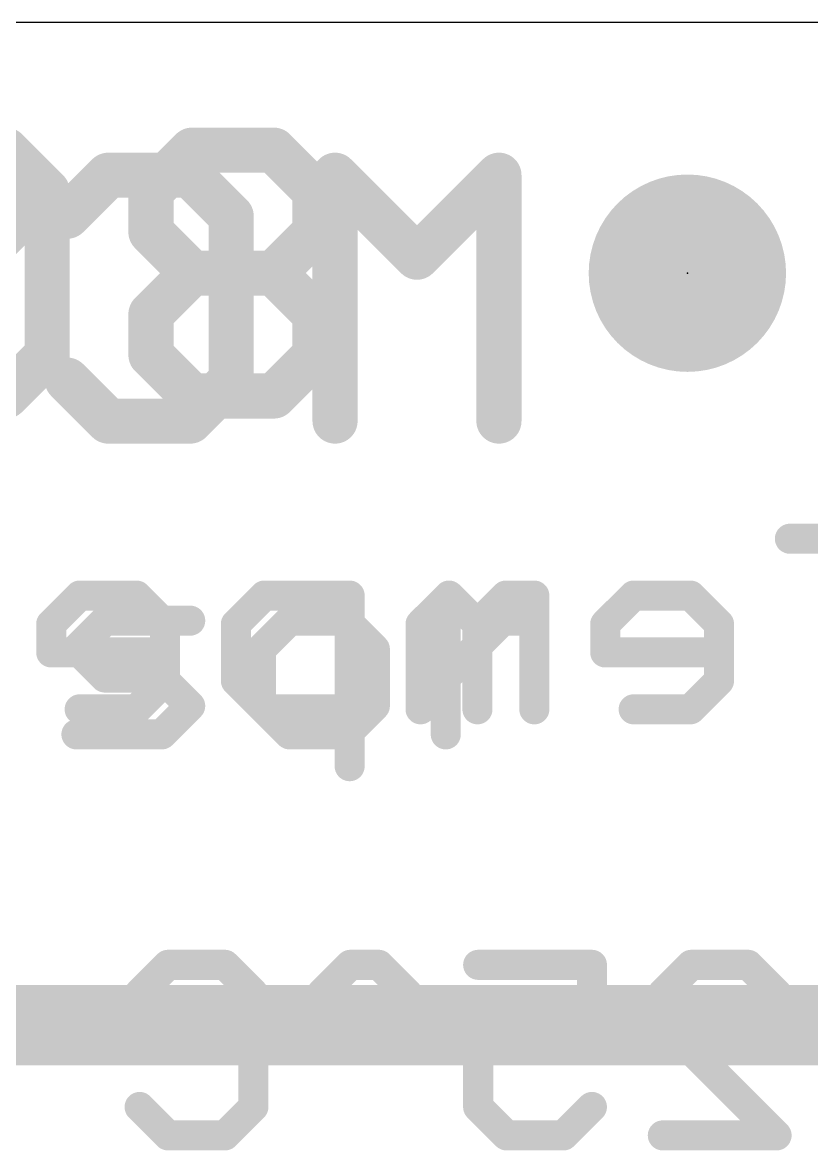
# Model space of a CAD drawing. Extents: x 0 to 25.4, y 0 to 17.8.
# Drawn here: x 16.19 to 20.19, y 12.06 to 17.78 of the extents above; entities that cross this region are included whole.
import ezdxf

# ---------------------------------------------------------------- set-up
doc = ezdxf.new("R2010")
doc.units = 0
for name, color, linetype in [('1', 12, 'CONTINUOUS'), ('20', 53, 'CONTINUOUS'), ('21', 40, 'CONTINUOUS'), ('22', 6, 'CONTINUOUS'), ('23', 40, 'CONTINUOUS')]:
    doc.layers.add(name, color=color, linetype=linetype)

# ---------------------------------------------------------------- blocks, each defined once
blk = doc.blocks.new('PIE')
at = {"const_width": 0.5}
blk.add_lwpolyline([(0, -0.25, 1), (0, 0.25, 1), (0, -0.25)], format="xyb", dxfattribs=at)

msp = doc.modelspace()

# ---------------------------------------------------------------- linework, layer by layer
at = {"layer": '1', "const_width": 0.4064}
msp.add_lwpolyline([(12.573, 12.7), (23.109, 12.7)], dxfattribs=at)
at = {"layer": '20'}
msp.add_line((22.86, 17.78), (2.54, 17.78), dxfattribs=at)
at = {"layer": '21'}
for points, const_width in [([(15.6917, 17.1334), (16.1069, 17.1334)], 0.2286), ([(16.1069, 17.1334), (16.3145, 16.9258)], 0.2286), ([(16.8406, 16.9258), (17.0482, 17.1334)], 0.2286), ([(17.0482, 17.1334), (17.4634, 17.1334)], 0.2286), ([(17.4634, 17.1334), (17.671, 16.9258)], 0.2286), ([(15.4841, 16.0953), (16.3145, 16.9258)], 0.2286), ([(16.3145, 16.9258), (16.3145, 16.0953)], 0.2286), ([(16.8406, 16.7181), (16.8406, 16.9258)], 0.2286), ([(17.671, 16.9258), (17.671, 16.7181)], 0.2286), ([(17.0482, 16.5105), (16.8406, 16.7181)], 0.2286), ([(17.671, 16.7181), (17.4634, 16.5105)], 0.2286), ([(16.8406, 16.3029), (17.0482, 16.5105)], 0.2286), ([(17.0482, 16.5105), (17.4634, 16.5105)], 0.2286), ([(17.4634, 16.5105), (17.671, 16.3029)], 0.2286), ([(16.8406, 16.0953), (16.8406, 16.3029)], 0.2286), ([(17.671, 16.3029), (17.671, 16.0953)], 0.2286), ([(16.3145, 16.0953), (16.1069, 15.8877)], 0.2286), ([(17.0482, 15.8877), (16.8406, 16.0953)], 0.2286), ([(17.671, 16.0953), (17.4634, 15.8877)], 0.2286), ([(16.1069, 15.8877), (15.6917, 15.8877)], 0.2286), ([(17.4634, 15.8877), (17.0482, 15.8877)], 0.2286), ([(16.463, 14.6054), (16.607, 14.7494)], 0.1524), ([(16.607, 14.7494), (17.0392, 14.7494)], 0.1524), ([(17.5425, 14.7494), (17.3985, 14.6054)], 0.1524), ([(17.8306, 14.7494), (17.5425, 14.7494)], 0.1524), ([(17.9747, 14.6054), (17.8306, 14.7494)], 0.1524), ([(18.334, 14.1732), (18.334, 14.7494)], 0.1524), ([(18.334, 14.4613), (18.6221, 14.7494)], 0.1524), ([(18.6221, 14.7494), (18.7662, 14.7494)], 0.1524), ([(16.607, 14.4613), (16.463, 14.6054)], 0.1524), ([(17.3985, 14.6054), (17.3985, 14.3173)], 0.1524), ([(17.9747, 14.3173), (17.9747, 14.6054)], 0.1524), ([(16.8951, 14.4613), (16.607, 14.4613)], 0.1524), ([(17.0392, 14.3173), (16.8951, 14.4613)], 0.1524), ([(16.8951, 14.1732), (17.0392, 14.3173)], 0.1524), ([(17.3985, 14.3173), (17.5425, 14.1732)], 0.1524), ([(17.8306, 14.1732), (17.9747, 14.3173)], 0.1524), ([(16.463, 14.1732), (16.8951, 14.1732)], 0.1524), ([(17.5425, 14.1732), (17.8306, 14.1732)], 0.1524)]:
    msp.add_lwpolyline(points, dxfattribs=dict(at, const_width=const_width))
for points, const_width in [([(16.1473, 17.1738, 1), (16.0665, 17.093)], 0.1143), ([(16.1069, 17.0762, 1), (16.1069, 17.1905)], 0.1143), ([(17.0482, 17.1905, 1), (17.0482, 17.0762)], 0.1143), ([(17.0886, 17.093, 1), (17.0078, 17.1738)], 0.1143), ([(17.5038, 17.1738, 1), (17.423, 17.093)], 0.1143), ([(17.4634, 17.0762, 1), (17.4634, 17.1905)], 0.1143), ([(16.3716, 16.9258, 1), (16.2573, 16.9258)], 0.1143), ([(16.3549, 16.8853, 1), (16.2741, 16.9662)], 0.1143), ([(16.8977, 16.9258, 1), (16.7834, 16.9258)], 0.1143), ([(17.7281, 16.9258, 1), (17.6138, 16.9258)], 0.1143), ([(16.2741, 16.8853, 1), (16.3549, 16.9662)], 0.1143), ([(16.8001, 16.9662, 1), (16.881, 16.8853)], 0.1143), ([(17.6306, 16.8853, 1), (17.7114, 16.9662)], 0.1143), ([(16.881, 16.7586, 1), (16.8001, 16.6777)], 0.1143), ([(17.7114, 16.6777, 1), (17.6306, 16.7586)], 0.1143), ([(16.7834, 16.7181, 1), (16.8977, 16.7181)], 0.1143), ([(17.6138, 16.7181, 1), (17.7281, 16.7181)], 0.1143), ([(17.0482, 16.5677, 1), (17.0482, 16.4534)], 0.1143), ([(17.0886, 16.4701, 1), (17.0078, 16.5509)], 0.1143), ([(17.0078, 16.4701, 1), (17.0886, 16.5509)], 0.1143), ([(17.5038, 16.5509, 1), (17.423, 16.4701)], 0.1143), ([(17.423, 16.5509, 1), (17.5038, 16.4701)], 0.1143), ([(17.4634, 16.4534, 1), (17.4634, 16.5677)], 0.1143), ([(16.8977, 16.3029, 1), (16.7834, 16.3029)], 0.1143), ([(17.7281, 16.3029, 1), (17.6138, 16.3029)], 0.1143), ([(16.8001, 16.3433, 1), (16.881, 16.2625)], 0.1143), ([(17.6306, 16.2625, 1), (17.7114, 16.3433)], 0.1143), ([(16.3549, 16.0549, 1), (16.2741, 16.1357)], 0.1143), ([(16.881, 16.1357, 1), (16.8001, 16.0549)], 0.1143), ([(17.7114, 16.0549, 1), (17.6306, 16.1357)], 0.1143), ([(16.2573, 16.0953, 1), (16.3716, 16.0953)], 0.1143), ([(16.7834, 16.0953, 1), (16.8977, 16.0953)], 0.1143), ([(17.6138, 16.0953, 1), (17.7281, 16.0953)], 0.1143), ([(16.1069, 15.8306, 1), (16.1069, 15.9449)], 0.1143), ([(17.0482, 15.9449, 1), (17.0482, 15.8306)], 0.1143), ([(17.4634, 15.8306, 1), (17.4634, 15.9449)], 0.1143), ([(16.0665, 15.9281, 1), (16.1473, 15.8473)], 0.1143), ([(17.0078, 15.8473, 1), (17.0886, 15.9281)], 0.1143), ([(17.423, 15.9281, 1), (17.5038, 15.8473)], 0.1143), ([(16.607, 14.7875, 1), (16.607, 14.7113)], 0.0762), ([(16.634, 14.7225, 1), (16.5801, 14.7764)], 0.0762), ([(17.0392, 14.7113, 1), (17.0392, 14.7875)], 0.0762), ([(17.5425, 14.7875, 1), (17.5425, 14.7113)], 0.0762), ([(17.5695, 14.7225, 1), (17.5156, 14.7764)], 0.0762), ([(17.8576, 14.7764, 1), (17.8037, 14.7225)], 0.0762), ([(17.8306, 14.7113, 1), (17.8306, 14.7875)], 0.0762), ([(18.3721, 14.7494, 1), (18.2959, 14.7494)], 0.0762), ([(18.6221, 14.7875, 1), (18.6221, 14.7113)], 0.0762), ([(18.649, 14.7225, 1), (18.5952, 14.7764)], 0.0762), ([(18.7662, 14.7113, 1), (18.7662, 14.7875)], 0.0762), ([(16.4899, 14.6323, 1), (16.436, 14.5784)], 0.0762), ([(16.436, 14.6323, 1), (16.4899, 14.5784)], 0.0762), ([(17.3715, 14.6323, 1), (17.4254, 14.5784)], 0.0762), ([(17.4366, 14.6054, 1), (17.3604, 14.6054)], 0.0762), ([(18.0128, 14.6054, 1), (17.9366, 14.6054)], 0.0762), ([(17.9478, 14.5784, 1), (18.0016, 14.6323)], 0.0762), ([(16.607, 14.4994, 1), (16.607, 14.4232)], 0.0762), ([(16.5801, 14.4344, 1), (16.634, 14.4883)], 0.0762), ([(16.9221, 14.4883, 1), (16.8682, 14.4344)], 0.0762), ([(16.8951, 14.4232, 1), (16.8951, 14.4994)], 0.0762), ([(18.307, 14.4883, 1), (18.3609, 14.4344)], 0.0762), ([(17.0661, 14.2903, 1), (17.0122, 14.3442)], 0.0762), ([(17.0122, 14.2903, 1), (17.0661, 14.3442)], 0.0762), ([(17.4254, 14.3442, 1), (17.3715, 14.2903)], 0.0762), ([(17.3604, 14.3173, 1), (17.4366, 14.3173)], 0.0762), ([(17.9366, 14.3173, 1), (18.0128, 14.3173)], 0.0762), ([(18.0016, 14.2903, 1), (17.9478, 14.3442)], 0.0762), ([(16.463, 14.2113, 1), (16.463, 14.1351)], 0.0762), ([(16.8682, 14.2001, 1), (16.9221, 14.1463)], 0.0762), ([(16.8951, 14.1351, 1), (16.8951, 14.2113)], 0.0762), ([(17.5425, 14.2113, 1), (17.5425, 14.1351)], 0.0762), ([(17.5156, 14.1463, 1), (17.5695, 14.2001)], 0.0762), ([(17.8037, 14.2001, 1), (17.8576, 14.1463)], 0.0762), ([(17.8306, 14.1351, 1), (17.8306, 14.2113)], 0.0762), ([(18.2959, 14.1732, 1), (18.3721, 14.1732)], 0.0762)]:
    msp.add_lwpolyline(points, format="xyb", dxfattribs=dict(at, const_width=const_width))
at = {"layer": '22'}
for points, const_width in [([(16.4165, 16.7988), (16.6241, 17.0064)], 0.2286), ([(16.6241, 17.0064), (17.0393, 17.0064)], 0.2286), ([(17.0393, 17.0064), (17.247, 16.7988)], 0.2286), ([(18.1882, 16.5911), (17.773, 17.0064)], 0.2286), ([(17.773, 17.0064), (17.773, 15.7607)], 0.2286), ([(18.6035, 17.0064), (18.1882, 16.5911)], 0.2286), ([(18.6035, 15.7607), (18.6035, 17.0064)], 0.2286), ([(17.247, 16.7988), (17.247, 15.9683)], 0.2286), ([(16.6241, 15.7607), (16.4165, 15.9683)], 0.2286), ([(17.247, 15.9683), (17.0393, 15.7607)], 0.2286), ([(17.0393, 15.7607), (16.6241, 15.7607)], 0.2286), ([(20.6537, 15.1645), (20.0775, 15.1645)], 0.1524), ([(16.4794, 14.8764), (16.3354, 14.7324)], 0.1524), ([(16.7675, 14.8764), (16.4794, 14.8764)], 0.1524), ([(16.9116, 14.7324), (16.7675, 14.8764)], 0.1524), ([(17.415, 14.8764), (17.2709, 14.7324)], 0.1524), ([(17.8471, 14.8764), (17.415, 14.8764)], 0.1524), ([(17.8471, 14.0121), (17.8471, 14.8764)], 0.1524), ([(18.3505, 14.8764), (18.2064, 14.7324)], 0.1524), ([(18.4945, 14.7324), (18.3505, 14.8764)], 0.1524), ([(18.6386, 14.8764), (18.4945, 14.7324)], 0.1524), ([(18.7826, 14.8764), (18.6386, 14.8764)], 0.1524), ([(18.7826, 14.3002), (18.7826, 14.8764)], 0.1524), ([(19.286, 14.8764), (19.1419, 14.7324)], 0.1524), ([(19.5741, 14.8764), (19.286, 14.8764)], 0.1524), ([(19.7182, 14.7324), (19.5741, 14.8764)], 0.1524), ([(16.3354, 14.7324), (16.3354, 14.5883)], 0.1524), ([(16.9116, 14.4443), (16.9116, 14.7324)], 0.1524), ([(17.2709, 14.7324), (17.2709, 14.4443)], 0.1524), ([(18.2064, 14.7324), (18.2064, 14.3002)], 0.1524), ([(18.4945, 14.7324), (18.4945, 14.3002)], 0.1524), ([(19.1419, 14.7324), (19.1419, 14.5883)], 0.1524), ([(19.7182, 14.4443), (19.7182, 14.7324)], 0.1524), ([(16.3354, 14.5883), (16.9116, 14.5883)], 0.1524), ([(19.1419, 14.5883), (19.7182, 14.5883)], 0.1524), ([(16.7675, 14.3002), (16.9116, 14.4443)], 0.1524), ([(17.2709, 14.4443), (17.415, 14.3002)], 0.1524), ([(19.5741, 14.3002), (19.7182, 14.4443)], 0.1524), ([(16.4794, 14.3002), (16.7675, 14.3002)], 0.1524), ([(17.415, 14.3002), (17.8471, 14.3002)], 0.1524), ([(19.286, 14.3002), (19.5741, 14.3002)], 0.1524), ([(16.783, 12.8615), (16.9271, 13.0055)], 0.1524), ([(16.9271, 13.0055), (17.2152, 13.0055)], 0.1524), ([(17.2152, 13.0055), (17.3592, 12.8615)], 0.1524), ([(17.8507, 13.0055), (17.7067, 12.8615)], 0.1524), ([(17.9948, 13.0055), (17.8507, 13.0055)], 0.1524), ([(18.1388, 12.8615), (17.9948, 13.0055)], 0.1524), ([(18.4981, 13.0055), (19.0744, 13.0055)], 0.1524), ([(19.0744, 13.0055), (19.0744, 12.5734)], 0.1524), ([(19.4337, 12.8615), (19.5777, 13.0055)], 0.1524), ([(19.5777, 13.0055), (19.8658, 13.0055)], 0.1524), ([(19.8658, 13.0055), (20.0099, 12.8615)], 0.1524), ([(17.3592, 12.8615), (17.3592, 12.2853)], 0.1524), ([(17.7067, 12.8615), (17.7067, 12.7174)], 0.1524), ([(18.1388, 12.7174), (18.1388, 12.8615)], 0.1524), ([(19.4337, 12.7174), (19.4337, 12.8615)], 0.1524), ([(17.7067, 12.7174), (17.8507, 12.5734)], 0.1524), ([(17.9948, 12.5734), (18.1388, 12.7174)], 0.1524), ([(18.6422, 12.7174), (18.4981, 12.5734)], 0.1524), ([(18.7862, 12.7174), (18.6422, 12.7174)], 0.1524), ([(19.0744, 12.5734), (18.7862, 12.7174)], 0.1524), ([(20.0099, 12.1412), (19.4337, 12.7174)], 0.1524), ([(17.8507, 12.5734), (17.9948, 12.5734)], 0.1524), ([(18.4981, 12.5734), (18.4981, 12.2853)], 0.1524), ([(16.9271, 12.1412), (16.783, 12.2853)], 0.1524), ([(17.3592, 12.2853), (17.2152, 12.1412)], 0.1524), ([(18.4981, 12.2853), (18.6422, 12.1412)], 0.1524), ([(18.9303, 12.1412), (19.0744, 12.2853)], 0.1524), ([(17.2152, 12.1412), (16.9271, 12.1412)], 0.1524), ([(18.6422, 12.1412), (18.9303, 12.1412)], 0.1524), ([(19.4337, 12.1412), (20.0099, 12.1412)], 0.1524)]:
    msp.add_lwpolyline(points, dxfattribs=dict(at, const_width=const_width))
for points, const_width in [([(16.6241, 17.0635, 1), (16.6241, 16.9492)], 0.1143), ([(16.6645, 16.966, 1), (16.5837, 17.0468)], 0.1143), ([(17.0798, 17.0468, 1), (16.9989, 16.966)], 0.1143), ([(17.0393, 16.9492, 1), (17.0393, 17.0635)], 0.1143), ([(17.8134, 17.0468, 1), (17.7326, 16.966)], 0.1143), ([(17.8302, 17.0064, 1), (17.7159, 17.0064)], 0.1143), ([(18.6606, 17.0064, 1), (18.5463, 17.0064)], 0.1143), ([(18.6439, 16.966, 1), (18.563, 17.0468)], 0.1143), ([(16.3761, 16.8392, 1), (16.4569, 16.7583)], 0.1143), ([(17.3041, 16.7988, 1), (17.1898, 16.7988)], 0.1143), ([(17.2065, 16.7583, 1), (17.2874, 16.8392)], 0.1143), ([(18.1478, 16.6316, 1), (18.2287, 16.5507)], 0.1143), ([(18.1478, 16.5507, 1), (18.2287, 16.6316)], 0.1143), ([(16.4569, 16.0087, 1), (16.3761, 15.9279)], 0.1143), ([(17.2874, 15.9279, 1), (17.2065, 16.0087)], 0.1143), ([(17.1898, 15.9683, 1), (17.3041, 15.9683)], 0.1143), ([(16.6241, 15.8178, 1), (16.6241, 15.7035)], 0.1143), ([(16.5837, 15.7203, 1), (16.6645, 15.8011)], 0.1143), ([(16.9989, 15.8011, 1), (17.0798, 15.7203)], 0.1143), ([(17.0393, 15.7035, 1), (17.0393, 15.8178)], 0.1143), ([(17.7159, 15.7607, 1), (17.8302, 15.7607)], 0.1143), ([(18.5463, 15.7607, 1), (18.6606, 15.7607)], 0.1143), ([(20.0775, 15.2026, 1), (20.0775, 15.1264)], 0.0762), ([(16.4794, 14.9145, 1), (16.4794, 14.8383)], 0.0762), ([(16.5064, 14.8495, 1), (16.4525, 14.9034)], 0.0762), ([(16.7945, 14.9034, 1), (16.7406, 14.8495)], 0.0762), ([(16.7675, 14.8383, 1), (16.7675, 14.9145)], 0.0762), ([(17.415, 14.9145, 1), (17.415, 14.8383)], 0.0762), ([(17.4419, 14.8495, 1), (17.388, 14.9034)], 0.0762), ([(17.8852, 14.8764, 1), (17.809, 14.8764)], 0.0762), ([(17.8471, 14.8383, 1), (17.8471, 14.9145)], 0.0762), ([(18.3774, 14.9034, 1), (18.3235, 14.8495)], 0.0762), ([(18.3774, 14.8495, 1), (18.3235, 14.9034)], 0.0762), ([(18.6386, 14.9145, 1), (18.6386, 14.8383)], 0.0762), ([(18.6655, 14.8495, 1), (18.6116, 14.9034)], 0.0762), ([(18.8207, 14.8764, 1), (18.7445, 14.8764)], 0.0762), ([(18.7826, 14.8383, 1), (18.7826, 14.9145)], 0.0762), ([(19.286, 14.9145, 1), (19.286, 14.8383)], 0.0762), ([(19.3129, 14.8495, 1), (19.259, 14.9034)], 0.0762), ([(19.601, 14.9034, 1), (19.5472, 14.8495)], 0.0762), ([(19.5741, 14.8383, 1), (19.5741, 14.9145)], 0.0762), ([(16.3735, 14.7324, 1), (16.2973, 14.7324)], 0.0762), ([(16.9497, 14.7324, 1), (16.8735, 14.7324)], 0.0762), ([(17.309, 14.7324, 1), (17.2328, 14.7324)], 0.0762), ([(18.2445, 14.7324, 1), (18.1683, 14.7324)], 0.0762), ([(18.5326, 14.7324, 1), (18.4564, 14.7324)], 0.0762), ([(19.18, 14.7324, 1), (19.1038, 14.7324)], 0.0762), ([(19.7563, 14.7324, 1), (19.6801, 14.7324)], 0.0762), ([(16.3084, 14.7593, 1), (16.3623, 14.7054)], 0.0762), ([(16.8847, 14.7054, 1), (16.9385, 14.7593)], 0.0762), ([(17.244, 14.7593, 1), (17.2978, 14.7054)], 0.0762), ([(18.1795, 14.7593, 1), (18.2334, 14.7054)], 0.0762), ([(18.4676, 14.7593, 1), (18.5215, 14.7054)], 0.0762), ([(18.4676, 14.7054, 1), (18.5215, 14.7593)], 0.0762), ([(19.115, 14.7593, 1), (19.1689, 14.7054)], 0.0762), ([(19.6912, 14.7054, 1), (19.7451, 14.7593)], 0.0762), ([(16.3354, 14.6264, 1), (16.3354, 14.5502)], 0.0762), ([(16.9116, 14.5502, 1), (16.9116, 14.6264)], 0.0762), ([(19.1419, 14.6264, 1), (19.1419, 14.5502)], 0.0762), ([(19.7182, 14.5502, 1), (19.7182, 14.6264)], 0.0762), ([(16.2973, 14.5883, 1), (16.3735, 14.5883)], 0.0762), ([(19.1038, 14.5883, 1), (19.18, 14.5883)], 0.0762), ([(16.9385, 14.4173, 1), (16.8847, 14.4712)], 0.0762), ([(17.2978, 14.4712, 1), (17.244, 14.4173)], 0.0762), ([(19.7451, 14.4173, 1), (19.6912, 14.4712)], 0.0762), ([(16.8735, 14.4443, 1), (16.9497, 14.4443)], 0.0762), ([(17.2328, 14.4443, 1), (17.309, 14.4443)], 0.0762), ([(19.6801, 14.4443, 1), (19.7563, 14.4443)], 0.0762), ([(16.4794, 14.3383, 1), (16.4794, 14.2621)], 0.0762), ([(16.7406, 14.3271, 1), (16.7945, 14.2733)], 0.0762), ([(16.7675, 14.2621, 1), (16.7675, 14.3383)], 0.0762), ([(17.415, 14.3383, 1), (17.415, 14.2621)], 0.0762), ([(17.388, 14.2733, 1), (17.4419, 14.3271)], 0.0762), ([(17.8471, 14.2621, 1), (17.8471, 14.3383)], 0.0762), ([(19.286, 14.3383, 1), (19.286, 14.2621)], 0.0762), ([(19.5472, 14.3271, 1), (19.601, 14.2733)], 0.0762), ([(19.5741, 14.2621, 1), (19.5741, 14.3383)], 0.0762), ([(18.1683, 14.3002, 1), (18.2445, 14.3002)], 0.0762), ([(18.4564, 14.3002, 1), (18.5326, 14.3002)], 0.0762), ([(18.7445, 14.3002, 1), (18.8207, 14.3002)], 0.0762), ([(17.809, 14.0121, 1), (17.8852, 14.0121)], 0.0762), ([(16.9271, 13.0436, 1), (16.9271, 12.9674)], 0.0762), ([(16.954, 12.9786, 1), (16.9001, 13.0325)], 0.0762), ([(17.2421, 13.0325, 1), (17.1882, 12.9786)], 0.0762), ([(17.2152, 12.9674, 1), (17.2152, 13.0436)], 0.0762), ([(17.8507, 13.0436, 1), (17.8507, 12.9674)], 0.0762), ([(17.8777, 12.9786, 1), (17.8238, 13.0325)], 0.0762), ([(18.0217, 13.0325, 1), (17.9678, 12.9786)], 0.0762), ([(17.9948, 12.9674, 1), (17.9948, 13.0436)], 0.0762), ([(18.4981, 13.0436, 1), (18.4981, 12.9674)], 0.0762), ([(19.1125, 13.0055, 1), (19.0363, 13.0055)], 0.0762), ([(19.0744, 12.9674, 1), (19.0744, 13.0436)], 0.0762), ([(19.5777, 13.0436, 1), (19.5777, 12.9674)], 0.0762), ([(19.6046, 12.9786, 1), (19.5508, 13.0325)], 0.0762), ([(19.8928, 13.0325, 1), (19.8389, 12.9786)], 0.0762), ([(19.8658, 12.9674, 1), (19.8658, 13.0436)], 0.0762), ([(16.7561, 12.8884, 1), (16.81, 12.8345)], 0.0762), ([(17.3973, 12.8615, 1), (17.3211, 12.8615)], 0.0762), ([(17.3323, 12.8345, 1), (17.3862, 12.8884)], 0.0762), ([(17.6797, 12.8884, 1), (17.7336, 12.8345)], 0.0762), ([(17.7448, 12.8615, 1), (17.6686, 12.8615)], 0.0762), ([(18.1769, 12.8615, 1), (18.1007, 12.8615)], 0.0762), ([(18.1119, 12.8345, 1), (18.1658, 12.8884)], 0.0762), ([(19.4067, 12.8884, 1), (19.4606, 12.8345)], 0.0762), ([(19.4718, 12.8615, 1), (19.3956, 12.8615)], 0.0762), ([(19.9829, 12.8345, 1), (20.0368, 12.8884)], 0.0762), ([(17.7336, 12.7444, 1), (17.6797, 12.6905)], 0.0762), ([(17.6686, 12.7174, 1), (17.7448, 12.7174)], 0.0762), ([(18.1007, 12.7174, 1), (18.1769, 12.7174)], 0.0762), ([(18.1658, 12.6905, 1), (18.1119, 12.7444)], 0.0762), ([(18.6422, 12.7555, 1), (18.6422, 12.6793)], 0.0762), ([(18.6691, 12.6905, 1), (18.6152, 12.7444)], 0.0762), ([(18.8033, 12.7515, 1), (18.7692, 12.6833)], 0.0762), ([(18.7862, 12.6793, 1), (18.7862, 12.7555)], 0.0762), ([(19.4606, 12.7444, 1), (19.4067, 12.6905)], 0.0762), ([(19.3956, 12.7174, 1), (19.4718, 12.7174)], 0.0762), ([(17.8507, 12.6115, 1), (17.8507, 12.5353)], 0.0762), ([(17.8238, 12.5464, 1), (17.8777, 12.6003)], 0.0762), ([(17.9678, 12.6003, 1), (18.0217, 12.5464)], 0.0762), ([(17.9948, 12.5353, 1), (17.9948, 12.6115)], 0.0762), ([(18.5362, 12.5734, 1), (18.46, 12.5734)], 0.0762), ([(18.4712, 12.6003, 1), (18.5251, 12.5464)], 0.0762), ([(19.0573, 12.5393, 1), (19.0914, 12.6074)], 0.0762), ([(19.0363, 12.5734, 1), (19.1125, 12.5734)], 0.0762), ([(16.81, 12.3122, 1), (16.7561, 12.2583)], 0.0762), ([(17.3862, 12.2583, 1), (17.3323, 12.3122)], 0.0762), ([(18.5251, 12.3122, 1), (18.4712, 12.2583)], 0.0762), ([(19.1013, 12.2583, 1), (19.0474, 12.3122)], 0.0762), ([(17.3211, 12.2853, 1), (17.3973, 12.2853)], 0.0762), ([(18.46, 12.2853, 1), (18.5362, 12.2853)], 0.0762), ([(16.9271, 12.1793, 1), (16.9271, 12.1031)], 0.0762), ([(16.9001, 12.1143, 1), (16.954, 12.1681)], 0.0762), ([(17.1882, 12.1681, 1), (17.2421, 12.1143)], 0.0762), ([(17.2152, 12.1031, 1), (17.2152, 12.1793)], 0.0762), ([(18.6422, 12.1793, 1), (18.6422, 12.1031)], 0.0762), ([(18.6152, 12.1143, 1), (18.6691, 12.1681)], 0.0762), ([(18.9034, 12.1681, 1), (18.9572, 12.1143)], 0.0762), ([(18.9303, 12.1031, 1), (18.9303, 12.1793)], 0.0762), ([(19.4337, 12.1793, 1), (19.4337, 12.1031)], 0.0762), ([(19.9829, 12.1143, 1), (20.0368, 12.1681)], 0.0762), ([(20.0099, 12.1031, 1), (20.0099, 12.1793)], 0.0762)]:
    msp.add_lwpolyline(points, format="xyb", dxfattribs=dict(at, const_width=const_width))
at = {"layer": '23'}
msp.add_point((19.558, 16.51), dxfattribs=at)

# ---------------------------------------------------------------- block references
at = {"layer": '1'}
msp.add_blockref('PIE', (19.558, 16.51), dxfattribs=at)

doc.saveas('drawing.dxf')
